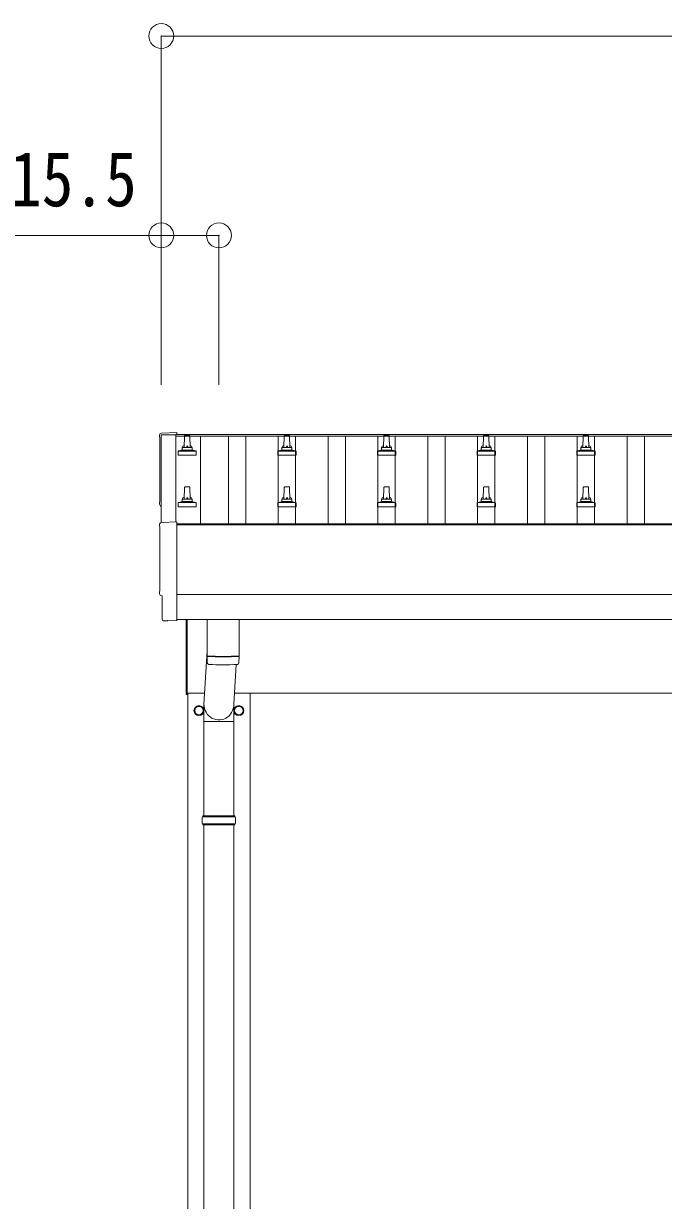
# Model space of a CAD drawing. Units: millimetres at full size, sheet at 1:50; details may follow other scales. Extents: x -14053 to 14053, y -9700 to 9700.
# Drawn here: x -9216 to -7932, y 1210 to 3570 of the extents above; entities that cross this region are included whole.
import ezdxf
from ezdxf.enums import TextEntityAlignment as Align

# ---------------------------------------------------------------- set-up
doc = ezdxf.new("R2010")
doc.units = ezdxf.units.MM
doc.header["$LTSCALE"] = 50
doc.header["$PDMODE"] = 32
doc.header["$PDSIZE"] = 50
for name, color, linetype, lineweight in [('0-2_建具', 4, 'Continuous', 9), ('0-5_仕上げ', 5, 'Continuous', 5), ('0-8_外構', 6, 'Continuous', 9), ('0-9_敷地', 7, 'Continuous', 9)]:
    doc.layers.add(name, color=color, linetype=linetype, lineweight=lineweight)
doc.styles.add('ＭＳ ゴシック', font='')
doc.styles.get('ＭＳ ゴシック').set_extended_font_data('MS Gothic')

msp = doc.modelspace()

# ---------------------------------------------------------------- linework, layer by layer
at = {"layer": '0-2_建具'}
for p, q in [((-8939.97, 2569.2), (-8939.97, 2745.23)), ((-8939.97, 2745.23), (-8910.97, 2745.23)), ((-8910.97, 2746.2), (-3510.47, 2746.2)), ((-8910.97, 2746.2), (-8910.97, 2742.61)), ((-8910.97, 2745.23), (-8910.97, 2570.71)), ((-8910.97, 2742.61), (-3487.97, 2742.61)), ((-8908.97, 2566.59), (-3510.47, 2566.59)), ((-8908.97, 2564.7), (-3487.97, 2564.7)), ((-3510.47, 2424.81), (-8908.97, 2424.81)), ((-8928.61, 2371.96), (-8935.53, 2372.32)), ((-8908.97, 2374.99), (-3510.47, 2374.99)), ((-8908.97, 2372.96), (-8908.97, 2371.96)), ((-8889.97, 2224.59), (-8889.97, 2374.99)), ((-8887.97, 2374.99), (-8887.97, 2224.59)), ((-8887.97, 2224.59), (-8889.97, 2224.59)), ((-8887.97, 2227.09), (-8853.17, 2227.09)), ((-8886.97, 2227.09), (-8886.97, -627.91)), ((-3502.97, 2227.09), (-8793.06, 2227.09)), ((-8761.97, -627.91), (-8761.97, 2227.09))]:
    msp.add_line(p, q, dxfattribs=at)
for points in [[(-8940.55, 2748.6), (-8908.97, 2750.25), (-8908.97, 2746.2)], [(-8940.55, 2569.17), (-8908.97, 2570.82), (-8908.97, 2372.96)], [(-8938.37, 2375.31), (-8938.37, 2422.34), (-8938.97, 2422.34)], [(-8927.86, 2372.23), (-8927.2, 2372.87), (-8908.97, 2371.96)]]:
    msp.add_lwpolyline(points, dxfattribs=at)
for centre, major_axis, ratio, start_param, end_param in [((-8940.39, 2745.6), (-3, 0), 0.99863, 4.7647489, 6.2979817), ((-13706.25, 2675.18), (4763.38, 0), 0.99863, 6.2686928, 6.2979817), ((-8938.97, 2606.18), (-4.41, 0), 0.99863, 6.2686928, 7.6252171), ((-8940.39, 2566.17), (-3, 0), 0.99863, 4.7647489, 6.2979817), ((-13706.25, 2495.74), (4763.38, 0), 0.99863, 6.2686928, 6.2979817), ((-8938.97, 2426.74), (-4.41, 0), 0.99863, 6.2686928, 7.8539816), ((-8935.36, 2375.32), (-2.18, -2.07), 0.9974, 5.5252311, 7.0411395), ((-8928.55, 2372.96), (-0.727, -0.69), 0.9974, 0.7579542, 1.5707963)]:
    msp.add_ellipse(centre, major_axis=major_axis, ratio=ratio, start_param=start_param, end_param=end_param, dxfattribs=at)
at = {"layer": '0-5_仕上げ'}
for p, q in [((-8893.97, 2719.68), (-8893.25, 2743.2)), ((-8892.25, 2744.18), (-8883.7, 2744.18)), ((-8882.7, 2743.2), (-8881.97, 2719.68)), ((-8693.97, 2719.68), (-8693.25, 2743.2)), ((-8692.25, 2744.18), (-8683.7, 2744.18)), ((-8682.7, 2743.2), (-8681.97, 2719.68)), ((-8493.97, 2719.68), (-8493.25, 2743.2)), ((-8492.25, 2744.18), (-8483.7, 2744.18)), ((-8482.7, 2743.2), (-8481.97, 2719.68)), ((-8293.97, 2719.68), (-8293.25, 2743.2)), ((-8292.25, 2744.18), (-8283.7, 2744.18)), ((-8282.7, 2743.2), (-8281.97, 2719.68)), ((-8093.97, 2719.68), (-8093.25, 2743.2)), ((-8092.25, 2744.18), (-8083.7, 2744.18)), ((-8082.7, 2743.2), (-8081.97, 2719.68)), ((-8897.97, 2715.47), (-8897.97, 2719.68)), ((-8896.97, 2719.68), (-8878.97, 2719.68)), ((-8877.97, 2715.47), (-8877.97, 2719.68)), ((-8697.97, 2715.47), (-8697.97, 2719.68)), ((-8696.97, 2719.68), (-8678.97, 2719.68)), ((-8677.97, 2715.47), (-8677.97, 2719.68)), ((-8497.97, 2715.47), (-8497.97, 2719.68)), ((-8496.97, 2719.68), (-8478.97, 2719.68)), ((-8477.97, 2715.47), (-8477.97, 2719.68)), ((-8297.97, 2715.47), (-8297.97, 2719.68)), ((-8296.97, 2719.68), (-8278.97, 2719.68)), ((-8277.97, 2715.47), (-8277.97, 2719.68)), ((-8097.97, 2715.47), (-8097.97, 2719.68)), ((-8096.97, 2719.68), (-8078.97, 2719.68)), ((-8077.97, 2715.47), (-8077.97, 2719.68)), ((-8906.22, 2704.18), (-8906.22, 2711.89)), ((-8869.72, 2704.18), (-8906.22, 2704.18)), ((-8905.84, 2712.68), (-8870.11, 2712.68)), ((-8905.46, 2712.87), (-8898.74, 2714.49)), ((-8898.36, 2714.68), (-8877.59, 2714.68)), ((-8870.49, 2712.87), (-8877.21, 2714.49)), ((-8869.72, 2704.18), (-8869.72, 2711.89)), ((-8706.22, 2704.18), (-8706.22, 2711.89)), ((-8669.72, 2704.18), (-8706.22, 2704.18)), ((-8705.84, 2712.68), (-8670.11, 2712.68)), ((-8705.46, 2712.87), (-8698.74, 2714.49)), ((-8698.36, 2714.68), (-8677.59, 2714.68)), ((-8670.49, 2712.87), (-8677.21, 2714.49)), ((-8669.72, 2704.18), (-8669.72, 2711.89)), ((-8506.22, 2704.18), (-8506.22, 2711.89)), ((-8469.72, 2704.18), (-8506.22, 2704.18)), ((-8505.84, 2712.68), (-8470.11, 2712.68)), ((-8505.46, 2712.87), (-8498.74, 2714.49)), ((-8498.36, 2714.68), (-8477.59, 2714.68)), ((-8470.49, 2712.87), (-8477.21, 2714.49)), ((-8469.72, 2704.18), (-8469.72, 2711.89)), ((-8306.22, 2704.18), (-8306.22, 2711.89)), ((-8269.72, 2704.18), (-8306.22, 2704.18)), ((-8305.84, 2712.68), (-8270.11, 2712.68)), ((-8305.46, 2712.87), (-8298.74, 2714.49)), ((-8298.36, 2714.68), (-8277.59, 2714.68)), ((-8270.49, 2712.87), (-8277.21, 2714.49)), ((-8269.72, 2704.18), (-8269.72, 2711.89)), ((-8106.22, 2704.18), (-8106.22, 2711.89)), ((-8069.72, 2704.18), (-8106.22, 2704.18)), ((-8105.84, 2712.68), (-8070.11, 2712.68)), ((-8105.46, 2712.87), (-8098.74, 2714.49)), ((-8098.36, 2714.68), (-8077.59, 2714.68)), ((-8070.49, 2712.87), (-8077.21, 2714.49)), ((-8069.72, 2704.18), (-8069.72, 2711.89)), ((-8893.97, 2616.35), (-8893.25, 2639.87)), ((-8892.25, 2640.85), (-8883.7, 2640.85)), ((-8882.7, 2639.87), (-8881.97, 2616.35)), ((-8693.97, 2616.35), (-8693.25, 2639.87)), ((-8692.25, 2640.85), (-8683.7, 2640.85)), ((-8682.7, 2639.87), (-8681.97, 2616.35)), ((-8493.97, 2616.35), (-8493.25, 2639.87)), ((-8492.25, 2640.85), (-8483.7, 2640.85)), ((-8482.7, 2639.87), (-8481.97, 2616.35)), ((-8293.97, 2616.35), (-8293.25, 2639.87)), ((-8292.25, 2640.85), (-8283.7, 2640.85)), ((-8282.7, 2639.87), (-8281.97, 2616.35)), ((-8093.97, 2616.35), (-8093.25, 2639.87)), ((-8092.25, 2640.85), (-8083.7, 2640.85)), ((-8082.7, 2639.87), (-8081.97, 2616.35)), ((-8906.22, 2600.85), (-8906.22, 2608.56)), ((-8869.72, 2600.85), (-8906.22, 2600.85)), ((-8905.84, 2609.35), (-8870.11, 2609.35)), ((-8905.46, 2609.53), (-8898.74, 2611.16)), ((-8898.36, 2611.35), (-8877.59, 2611.35)), ((-8897.97, 2612.13), (-8897.97, 2616.35)), ((-8896.97, 2616.35), (-8878.97, 2616.35)), ((-8877.97, 2612.13), (-8877.97, 2616.35)), ((-8870.49, 2609.53), (-8877.21, 2611.16)), ((-8869.72, 2600.85), (-8869.72, 2608.56)), ((-8706.22, 2600.85), (-8706.22, 2608.56)), ((-8669.72, 2600.85), (-8706.22, 2600.85)), ((-8705.84, 2609.35), (-8670.11, 2609.35)), ((-8705.46, 2609.53), (-8698.74, 2611.16)), ((-8698.36, 2611.35), (-8677.59, 2611.35)), ((-8697.97, 2612.13), (-8697.97, 2616.35)), ((-8696.97, 2616.35), (-8678.97, 2616.35)), ((-8677.97, 2612.13), (-8677.97, 2616.35)), ((-8670.49, 2609.53), (-8677.21, 2611.16)), ((-8669.72, 2600.85), (-8669.72, 2608.56)), ((-8506.22, 2600.85), (-8506.22, 2608.56)), ((-8469.72, 2600.85), (-8506.22, 2600.85)), ((-8505.84, 2609.35), (-8470.11, 2609.35)), ((-8505.46, 2609.53), (-8498.74, 2611.16)), ((-8498.36, 2611.35), (-8477.59, 2611.35)), ((-8497.97, 2612.13), (-8497.97, 2616.35)), ((-8496.97, 2616.35), (-8478.97, 2616.35)), ((-8477.97, 2612.13), (-8477.97, 2616.35)), ((-8470.49, 2609.53), (-8477.21, 2611.16)), ((-8469.72, 2600.85), (-8469.72, 2608.56)), ((-8306.22, 2600.85), (-8306.22, 2608.56)), ((-8269.72, 2600.85), (-8306.22, 2600.85)), ((-8305.84, 2609.35), (-8270.11, 2609.35)), ((-8305.46, 2609.53), (-8298.74, 2611.16)), ((-8298.36, 2611.35), (-8277.59, 2611.35)), ((-8297.97, 2612.13), (-8297.97, 2616.35)), ((-8296.97, 2616.35), (-8278.97, 2616.35)), ((-8277.97, 2612.13), (-8277.97, 2616.35)), ((-8270.49, 2609.53), (-8277.21, 2611.16)), ((-8269.72, 2600.85), (-8269.72, 2608.56)), ((-8106.22, 2600.85), (-8106.22, 2608.56)), ((-8069.72, 2600.85), (-8106.22, 2600.85)), ((-8105.84, 2609.35), (-8070.11, 2609.35)), ((-8105.46, 2609.53), (-8098.74, 2611.16)), ((-8098.36, 2611.35), (-8077.59, 2611.35)), ((-8097.97, 2612.13), (-8097.97, 2616.35)), ((-8096.97, 2616.35), (-8078.97, 2616.35)), ((-8077.97, 2612.13), (-8077.97, 2616.35)), ((-8070.49, 2609.53), (-8077.21, 2611.16)), ((-8069.72, 2600.85), (-8069.72, 2608.56))]:
    msp.add_line(p, q, dxfattribs=at)
at = {"layer": '0-5_仕上げ', "color": 4, "lineweight": 9}
for p, q in [((-8861.47, 2742.61), (-8861.47, 2566.59)), ((-8805.47, 2566.59), (-8805.47, 2742.61)), ((-8770.47, 2566.59), (-8770.47, 2742.61)), ((-8705.47, 2566.59), (-8705.47, 2742.61)), ((-8670.47, 2566.59), (-8670.47, 2742.61)), ((-8605.47, 2566.59), (-8605.47, 2742.61)), ((-8570.47, 2566.59), (-8570.47, 2742.61)), ((-8505.47, 2566.59), (-8505.47, 2742.61)), ((-8470.47, 2566.59), (-8470.47, 2742.61)), ((-8405.47, 2566.59), (-8405.47, 2742.61)), ((-8370.47, 2566.59), (-8370.47, 2742.61)), ((-8305.47, 2566.59), (-8305.47, 2742.61)), ((-8270.47, 2566.59), (-8270.47, 2742.61)), ((-8205.47, 2566.59), (-8205.47, 2742.61)), ((-8170.47, 2566.59), (-8170.47, 2742.61)), ((-8105.47, 2566.59), (-8105.47, 2742.61)), ((-8070.47, 2566.59), (-8070.47, 2742.61)), ((-8005.47, 2566.59), (-8005.47, 2742.61)), ((-7970.47, 2566.59), (-7970.47, 2742.61))]:
    msp.add_line(p, q, dxfattribs=at)
at = {"layer": '0-5_仕上げ'}
for centre, radius, start, end in [((-8892.25, 2743.18), 1, 90, 178.60509), ((-8883.7, 2743.18), 1, 1.39491, 90), ((-8692.25, 2743.18), 1, 90, 178.60509), ((-8683.7, 2743.18), 1, 1.39491, 90), ((-8492.25, 2743.18), 1, 90, 178.60509), ((-8483.7, 2743.18), 1, 1.39491, 90), ((-8292.25, 2743.18), 1, 90, 178.60509), ((-8283.7, 2743.18), 1, 1.39491, 90), ((-8092.25, 2743.18), 1, 90, 178.60509), ((-8083.7, 2743.18), 1, 1.39491, 90), ((-8898.97, 2715.47), 1, 283.62699, 0), ((-8893.89, 2719.05), 4.13, 90, 171.17633), ((-8896.97, 2718.68), 1, 90, 180), ((-8884.64, 2719.68), 4.83, 133.60282, 180), ((-8891.31, 2719.68), 4.83, 0, 46.39718), ((-8882.06, 2719.05), 4.13, 8.82367, 90), ((-8878.97, 2718.68), 1, 0, 90), ((-8876.97, 2715.47), 1, 180, 256.37301), ((-8698.97, 2715.47), 1, 283.62699, 0), ((-8693.89, 2719.05), 4.13, 90, 171.17633), ((-8696.97, 2718.68), 1, 90, 180), ((-8684.64, 2719.68), 4.83, 133.60282, 180), ((-8691.31, 2719.68), 4.83, 0, 46.39718), ((-8682.06, 2719.05), 4.13, 8.82367, 90), ((-8678.97, 2718.68), 1, 0, 90), ((-8676.97, 2715.47), 1, 180, 256.37301), ((-8498.97, 2715.47), 1, 283.62699, 0), ((-8493.89, 2719.05), 4.13, 90, 171.17633), ((-8496.97, 2718.68), 1, 90, 180), ((-8484.64, 2719.68), 4.83, 133.60282, 180), ((-8491.31, 2719.68), 4.83, 0, 46.39718), ((-8482.06, 2719.05), 4.13, 8.82367, 90), ((-8478.97, 2718.68), 1, 0, 90), ((-8476.97, 2715.47), 1, 180, 256.37301), ((-8298.97, 2715.47), 1, 283.62699, 0), ((-8293.89, 2719.05), 4.13, 90, 171.17633), ((-8296.97, 2718.68), 1, 90, 180), ((-8284.64, 2719.68), 4.83, 133.60282, 180), ((-8291.31, 2719.68), 4.83, 0, 46.39718), ((-8282.06, 2719.05), 4.13, 8.82367, 90), ((-8278.97, 2718.68), 1, 0, 90), ((-8276.97, 2715.47), 1, 180, 256.37301), ((-8098.97, 2715.47), 1, 283.62699, 0), ((-8093.89, 2719.05), 4.13, 90, 171.17633), ((-8096.97, 2718.68), 1, 90, 180), ((-8084.64, 2719.68), 4.83, 133.60282, 180), ((-8091.31, 2719.68), 4.83, 0, 46.39718), ((-8082.06, 2719.05), 4.13, 8.82367, 90), ((-8078.97, 2718.68), 1, 0, 90), ((-8076.97, 2715.47), 1, 180, 256.37301), ((-8905.22, 2711.89), 1, 103.62699, 180), ((-8870.72, 2711.89), 1, 0, 76.37301), ((-8705.22, 2711.89), 1, 103.62699, 180), ((-8670.72, 2711.89), 1, 0, 76.37301), ((-8505.22, 2711.89), 1, 103.62699, 180), ((-8470.72, 2711.89), 1, 0, 76.37301), ((-8305.22, 2711.89), 1, 103.62699, 180), ((-8270.72, 2711.89), 1, 0, 76.37301), ((-8105.22, 2711.89), 1, 103.62699, 180), ((-8070.72, 2711.89), 1, 0, 76.37301), ((-8892.25, 2639.85), 1, 90, 178.60509), ((-8883.7, 2639.85), 1, 1.39491, 90), ((-8692.25, 2639.85), 1, 90, 178.60509), ((-8683.7, 2639.85), 1, 1.39491, 90), ((-8492.25, 2639.85), 1, 90, 178.60509), ((-8483.7, 2639.85), 1, 1.39491, 90), ((-8292.25, 2639.85), 1, 90, 178.60509), ((-8283.7, 2639.85), 1, 1.39491, 90), ((-8092.25, 2639.85), 1, 90, 178.60509), ((-8083.7, 2639.85), 1, 1.39491, 90), ((-8905.22, 2608.56), 1, 103.62699, 180), ((-8898.97, 2612.13), 1, 283.62699, 0), ((-8893.89, 2615.71), 4.13, 90, 171.17633), ((-8896.97, 2615.35), 1, 90, 180), ((-8884.64, 2616.35), 4.83, 133.60282, 180), ((-8891.31, 2616.35), 4.83, 0, 46.39718), ((-8882.06, 2615.71), 4.13, 8.82367, 90), ((-8878.97, 2615.35), 1, 0, 90), ((-8876.97, 2612.13), 1, 180, 256.37301), ((-8870.72, 2608.56), 1, 0, 76.37301), ((-8705.22, 2608.56), 1, 103.62699, 180), ((-8698.97, 2612.13), 1, 283.62699, 0), ((-8693.89, 2615.71), 4.13, 90, 171.17633), ((-8696.97, 2615.35), 1, 90, 180), ((-8684.64, 2616.35), 4.83, 133.60282, 180), ((-8691.31, 2616.35), 4.83, 0, 46.39718), ((-8682.06, 2615.71), 4.13, 8.82367, 90), ((-8678.97, 2615.35), 1, 0, 90), ((-8676.97, 2612.13), 1, 180, 256.37301), ((-8670.72, 2608.56), 1, 0, 76.37301), ((-8505.22, 2608.56), 1, 103.62699, 180), ((-8498.97, 2612.13), 1, 283.62699, 0), ((-8493.89, 2615.71), 4.13, 90, 171.17633), ((-8496.97, 2615.35), 1, 90, 180), ((-8484.64, 2616.35), 4.83, 133.60282, 180), ((-8491.31, 2616.35), 4.83, 0, 46.39718), ((-8482.06, 2615.71), 4.13, 8.82367, 90), ((-8478.97, 2615.35), 1, 0, 90), ((-8476.97, 2612.13), 1, 180, 256.37301), ((-8470.72, 2608.56), 1, 0, 76.37301), ((-8305.22, 2608.56), 1, 103.62699, 180), ((-8298.97, 2612.13), 1, 283.62699, 0), ((-8293.89, 2615.71), 4.13, 90, 171.17633), ((-8296.97, 2615.35), 1, 90, 180), ((-8284.64, 2616.35), 4.83, 133.60282, 180), ((-8291.31, 2616.35), 4.83, 0, 46.39718), ((-8282.06, 2615.71), 4.13, 8.82367, 90), ((-8278.97, 2615.35), 1, 0, 90), ((-8276.97, 2612.13), 1, 180, 256.37301), ((-8270.72, 2608.56), 1, 0, 76.37301), ((-8105.22, 2608.56), 1, 103.62699, 180), ((-8098.97, 2612.13), 1, 283.62699, 0), ((-8093.89, 2615.71), 4.13, 90, 171.17633), ((-8096.97, 2615.35), 1, 90, 180), ((-8084.64, 2616.35), 4.83, 133.60282, 180), ((-8091.31, 2616.35), 4.83, 0, 46.39718), ((-8082.06, 2615.71), 4.13, 8.82367, 90), ((-8078.97, 2615.35), 1, 0, 90), ((-8076.97, 2612.13), 1, 180, 256.37301), ((-8070.72, 2608.56), 1, 0, 76.37301)]:
    msp.add_arc(centre, radius, start, end, dxfattribs=at)
at = {"layer": '0-8_外構'}
for p, q in [((-8939.97, 3545.2), (-8939.97, 2845.2)), ((-1635.97, 3545.2), (-8939.97, 3545.2)), ((-8939.97, 3145.2), (-9351.08, 3145.2)), ((-8939.97, 3145.2), (-8939.97, 2845.2)), ((-8939.97, 3145.2), (-8824.47, 3145.2)), ((-8824.47, 3145.2), (-8824.47, 2845.2))]:
    msp.add_line(p, q, dxfattribs=at)
for p in [(-8939.97, 3545.2), (-8939.97, 3145.2), (-8824.47, 3145.2)]:
    msp.add_point(p, dxfattribs=at)
at = {"layer": '0-9_敷地'}
for p, q in [((-8847.97, 2374.99), (-8847.97, 2301.93)), ((-8783.97, 2374.99), (-8783.97, 2301.93)), ((-8847.97, 2311.51), (-8854.53, 2205.04)), ((-8847.78, 2287.95), (-8848, 2300.94)), ((-8843.5, 2301.65), (-8843.48, 2300.65)), ((-8788.45, 2301.65), (-8788.47, 2300.65)), ((-8783.94, 2300.94), (-8784.17, 2287.95)), ((-8789.51, 2284.66), (-8794.42, 2205.04)), ((-8854.62, 2170.38), (-8854.62, 2205.04)), ((-8794.32, 2170.38), (-8794.32, 2205.04)), ((-8855.88, 2192.34), (-8855.98, 2192.34)), ((-8855.88, 2191.84), (-8855.98, 2191.84)), ((-8793.07, 2192.34), (-8792.97, 2192.34)), ((-8793.07, 2191.84), (-8792.97, 2191.84)), ((-8854.62, 2170.38), (-8824.47, 2170.38)), ((-8854.47, 2170.38), (-8854.47, 1981.09)), ((-8794.32, 2170.38), (-8824.47, 2170.38)), ((-8794.47, 2170.38), (-8794.47, 1981.09)), ((-8791.47, 1979.09), (-8857.47, 1979.09)), ((-8791.47, 1965.09), (-8857.47, 1965.09)), ((-8792.47, 1981.09), (-8856.47, 1981.09)), ((-8856.47, 1981.09), (-8856.47, 1979.09)), ((-8856.47, 1963.09), (-8856.47, 1965.09)), ((-8792.47, 1963.09), (-8856.47, 1963.09)), ((-8854.47, 1963.09), (-8854.47, 1031.09)), ((-8794.47, 1963.09), (-8794.47, 1031.09)), ((-8792.47, 1981.09), (-8792.47, 1979.09)), ((-8792.47, 1963.09), (-8792.47, 1965.09))]:
    msp.add_line(p, q, dxfattribs=at)
for points in [[(-8864.47, 2201.9), (-8872.97, 2196.99), (-8872.97, 2187.18), (-8864.47, 2182.27), (-8855.97, 2187.18), (-8855.97, 2196.99)], [(-8784.47, 2201.9), (-8775.97, 2196.99), (-8775.97, 2187.18), (-8784.47, 2182.27), (-8792.97, 2187.18), (-8792.97, 2196.99)]]:
    msp.add_lwpolyline(points, close=True, dxfattribs=at)
for centre, radius in [((-8864.47, 2192.09), 10), ((-8864.47, 2192.09), 8.5), ((-8784.47, 2192.09), 10), ((-8784.47, 2192.09), 8.5)]:
    msp.add_circle(centre, radius, dxfattribs=at)
for centre, radius, start, end in [((-8815.97, 2781.67), 480.8, 266.18381, 273.81619), ((-8815.97, 2780.67), 480.8, 266.18381, 273.81619), ((-8844.35, 2288.19), 3.43, 183.91307, 262.91645), ((-8815.98, 2803.65), 519.67, 266.82357, 273.17802), ((-8787.59, 2288.19), 3.43, 277.00994, 356.09787), ((-8864.47, 2192.09), 8.6, 111.25399, 128.74601), ((-8864.47, 2192.09), 8.6, 51.25399, 68.74601), ((-8784.47, 2192.09), 8.6, 111.25399, 128.74601), ((-8784.47, 2192.09), 8.6, 51.25399, 68.74601), ((-8864.47, 2192.09), 8.6, 171.25399, 188.74601), ((-8864.47, 2192.09), 8.6, 231.25399, 248.74601), ((-8864.47, 2192.09), 8.6, 291.25399, 308.74601), ((-8864.47, 2192.09), 8.6, 1.66581, 8.74601), ((-8864.47, 2192.09), 8.6, 351.25399, 358.33419), ((-8784.47, 2192.09), 8.6, 171.25399, 178.33419), ((-8784.47, 2192.09), 8.6, 181.66581, 188.74601), ((-8784.47, 2192.09), 8.6, 231.25399, 248.74601), ((-8784.47, 2192.09), 8.6, 291.25399, 308.74601), ((-8784.47, 2192.09), 8.6, 351.25399, 8.74601), ((-8808.72, 1972.09), 49.25, 171.82876, 180.00002), ((-8808.72, 1972.09), 49.25, 180.00002, 188.17127), ((-8840.22, 1972.09), 49.25, 359.99998, 8.17124), ((-8840.22, 1972.09), 49.25, 351.82873, 359.99998)]:
    msp.add_arc(centre, radius, start, end, dxfattribs=at)
msp.add_ellipse((-8824.47, 2205.04), major_axis=(0, -31.56), ratio=0.952301, start_param=4.712389, end_param=7.9831455, dxfattribs=at)

# ---------------------------------------------------------------- texts
at = {"layer": '0-8_外構', "color": 7, "style": 'ＭＳ ゴシック', "width": 0.85}
msp.add_text('115.5', height=110, dxfattribs=at).set_placement((-9307.2, 3170.63), align=Align.BOTTOM_LEFT)

doc.saveas('drawing.dxf')
